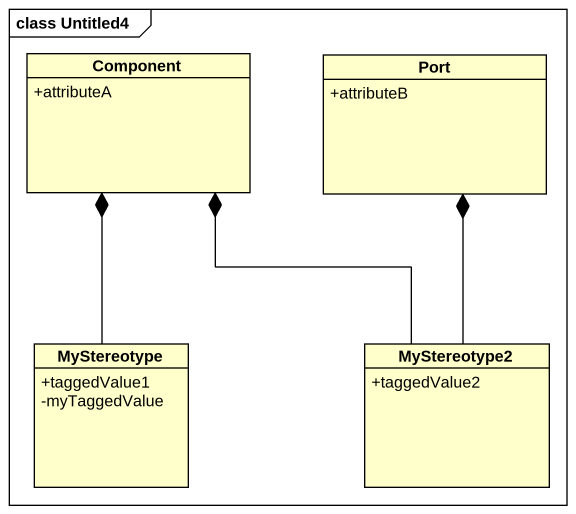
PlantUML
@startuml
mainframe class Untitled4
hide circle
hide empty members
skinparam classAttributeIconSize 0
class "Component" as Component_ {
  +attributeA
}
class "Port" as Port_ {
  +attributeB
}
class MyStereotype {
  +taggedValue1
  -myTaggedValue
}
class MyStereotype2 {
  +taggedValue2
}
Component_ *-- MyStereotype
Component_ *-- MyStereotype2
Port_ *-- MyStereotype2
@enduml
